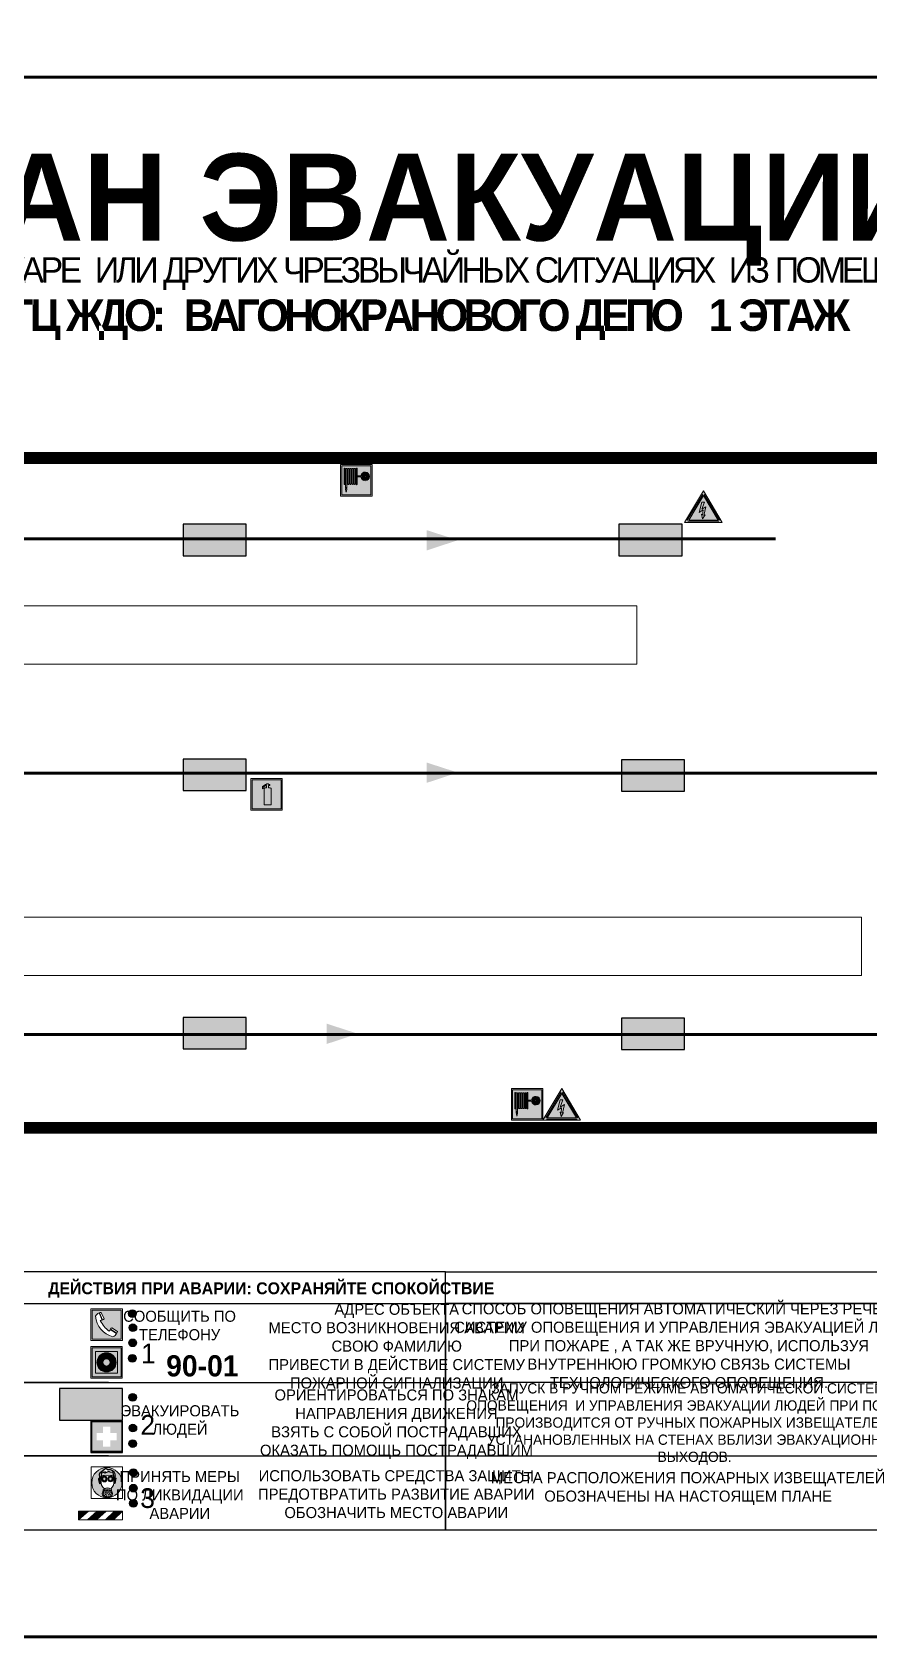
# Model space of a CAD drawing. Header units: millimetres. Extents: x 13114 to 67229, y 22859 to 38520.
# Drawn here: x 33596.6 to 33808.5, y 24277.9 to 24684.2 of the extents above; entities that cross this region are included whole.
import ezdxf

# ---------------------------------------------------------------- set-up
doc = ezdxf.new("R2010")
doc.units = ezdxf.units.MM
doc.layers.add('План_Штампы', color=7, linetype='Continuous')
doc.styles.add('обычный', font='arial.ttf')

# ---------------------------------------------------------------- blocks, each defined once
blk = doc.blocks.new('A$C38D26F80')
h = blk.add_hatch(color=5)
h.dxf.hatch_style = 1
h.paths.add_polyline_path([(-8.77, -4.48, 1), (-0.19, -4.48, 1)])
h.paths.add_polyline_path([(-6.75, -3.58), (-6.75, -3.31), (-6.62, -3.22), (-6.5, -3.22), (-6.42, -3.3), (-6.39, -3.28), (-6.59, -2.23), (-6.59, -2.01), (-6.38, -1.58), (-4.76, -0.4), (-4.13, -0.79, -0.362848), (-2.1, -2.1, -0.201049), (-2.17, -2.48, 0.085434), (-2.26, -3.13), (-1.9, -3.16), (-2.25, -4.7), (-2.4, -4.59), (-2.43, -4.34), (-2.36, -4.34), (-2.14, -3.34), (-2.47, -3.42), (-2.58, -1.95), (-2.77, -1.58), (-3.58, -1.52), (-3.92, -1.26), (-5.05, -1.73), (-4.87, -1.39), (-5.41, -1.6), (-5.41, -1.46), (-6.13, -1.87), (-6.18, -3.5), (-6.56, -3.47), (-6.37, -4.59), (-6.16, -4.43), (-6.16, -4.66), (-6.36, -4.79), (-6.37, -4.8), (-6.51, -4.76)], flags=16)
h.paths.add_polyline_path([(-6.51, -4.76), (-6.36, -4.79), (-6.37, -4.8)], flags=0)
h.paths.add_polyline_path([(-5.92, -2.34, 0.089508), (-2.67, -2.35), (-2.48, -3.88, -0.268602), (-3.4, -6.18, 0.262449), (-5.2, -6.18, -0.268602), (-6.11, -3.88)], flags=16)
edge = h.paths.add_edge_path(flags=16)
edge.add_ellipse((-5.19, -3.41), major_axis=(0, 0.842), ratio=0.848992, start_angle=0, end_angle=360)
edge = h.paths.add_edge_path(flags=0)
edge.add_ellipse((-5.19, -3.39), major_axis=(0, 0.665), ratio=0.853798, start_angle=0, end_angle=360)
edge = h.paths.add_edge_path(flags=0)
edge.add_ellipse((-5.19, -3.4), major_axis=(0, 0.528), ratio=0.864094, start_angle=0, end_angle=360)
edge = h.paths.add_edge_path(flags=16)
edge.add_ellipse((-3.47, -3.4), major_axis=(0, 0.842), ratio=0.848992, start_angle=0, end_angle=360)
h.paths.add_polyline_path([(-3.13, -6.45), (-3.13, -6.84, 0.383174), (-5.57, -6.85), (-5.57, -6.49, -0.369952)], flags=16)
edge = h.paths.add_edge_path(flags=0)
edge.add_ellipse((-3.47, -3.39), major_axis=(0, 0.665), ratio=0.853798, start_angle=0, end_angle=360)
edge = h.paths.add_edge_path(flags=0)
edge.add_ellipse((-3.47, -3.4), major_axis=(0, 0.528), ratio=0.864094, start_angle=0, end_angle=360)
edge = h.paths.add_edge_path(flags=16)
edge.add_ellipse((-4.34, -7.57), major_axis=(-1.48, 0), ratio=0.744955, start_angle=0, end_angle=360)
h.paths.add_polyline_path([(-5.01, -6.85, -1), (-5.15, -6.85, -1)], flags=0)
h.paths.add_polyline_path([(-5.33, -7.14, -1), (-5.47, -7.14, -1)], flags=0)
h.paths.add_polyline_path([(-4.61, -6.71, -1), (-4.74, -6.71, -1)], flags=16)
h.paths.add_polyline_path([(-5.43, -7.51, -1), (-5.57, -7.51, -1)], flags=0)
h.paths.add_polyline_path([(-4.26, -6.67, -1), (-4.4, -6.67, -1)], flags=16)
h.paths.add_polyline_path([(-4.74, -7.14, -1), (-4.88, -7.14, -1)], flags=0)
h.paths.add_polyline_path([(-4.93, -7.43, -1), (-5.07, -7.43, -1)], flags=0)
h.paths.add_polyline_path([(-4.41, -7.07, -1), (-4.54, -7.07, -1)], flags=0)
h.paths.add_polyline_path([(-5.33, -7.87, -1), (-5.46, -7.87, -1)], flags=0)
h.paths.add_polyline_path([(-3.8, -6.71, -1), (-3.94, -6.71, -1)], flags=16)
h.paths.add_polyline_path([(-4.85, -7.78, -1), (-4.98, -7.78, -1)], flags=0)
h.paths.add_polyline_path([(-3.96, -7.14, -1), (-4.1, -7.14, -1)], flags=0)
h.paths.add_polyline_path([(-4.33, -7.53, -1), (-4.47, -7.53, -1)], flags=0)
h.paths.add_polyline_path([(-5.09, -8.12, -1), (-5.23, -8.12, -1)], flags=0)
h.paths.add_polyline_path([(-3.5, -6.94, -1), (-3.64, -6.94, -1)], flags=0)
h.paths.add_polyline_path([(-4.54, -7.97, -1), (-4.68, -7.97, -1)], flags=0)
h.paths.add_polyline_path([(-3.66, -7.39, -1), (-3.8, -7.39, -1)], flags=0)
h.paths.add_polyline_path([(-4.73, -8.35, -1), (-4.86, -8.35, -1)], flags=0)
h.paths.add_polyline_path([(-4.09, -7.96, -1), (-4.23, -7.96, -1)], flags=0)
h.paths.add_polyline_path([(-3.77, -7.74, -1), (-3.91, -7.74, -1)], flags=0)
h.paths.add_polyline_path([(-3.22, -7.27, -1), (-3.35, -7.27, -1)], flags=0)
h.paths.add_polyline_path([(-4.34, -8.4, -1), (-4.47, -8.4, -1)], flags=0)
h.paths.add_polyline_path([(-3.16, -7.61, -1), (-3.3, -7.61, -1)], flags=0)
h.paths.add_polyline_path([(-3.9, -8.35, -1), (-4.04, -8.35, -1)], flags=0)
h.paths.add_polyline_path([(-3.32, -7.91, -1), (-3.46, -7.91, -1)], flags=0)
h.paths.add_polyline_path([(-3.55, -8.23, -1), (-3.69, -8.23, -1)], flags=0)
at = {"color": 5, "lineweight": 5}
for p, q in [((-4.48, 0), (-8.96, 0)), ((-8.96, 0), (-8.96, -4.48)), ((-4.48, 0), (0, 0)), ((0, 0), (0, -4.48)), ((-8.96, -8.96), (-8.96, -4.48)), ((-6.75, -3.31), (-6.62, -3.22)), ((-6.75, -3.58), (-6.75, -3.31)), ((-6.51, -4.76), (-6.75, -3.58)), ((-6.62, -3.22), (-6.5, -3.22)), ((-6.59, -2.01), (-6.38, -1.58)), ((-6.59, -2.23), (-6.59, -2.01)), ((-6.39, -3.28), (-6.59, -2.23)), ((-6.18, -3.5), (-6.56, -3.47)), ((-6.56, -3.47), (-6.37, -4.59)), ((-6.5, -3.22), (-6.42, -3.3)), ((-6.42, -3.3), (-6.39, -3.28)), ((-6.38, -1.58), (-4.76, -0.4)), ((-6.37, -4.59), (-6.16, -4.43)), ((-6.13, -1.87), (-6.18, -3.5)), ((-6.16, -4.43), (-6.16, -4.66)), ((-5.41, -1.46), (-6.13, -1.87)), ((-5.92, -2.34), (-6.11, -3.88)), ((-4.87, -1.39), (-5.41, -1.6)), ((-5.41, -1.6), (-5.41, -1.46)), ((-3.92, -1.26), (-5.05, -1.73)), ((-5.05, -1.73), (-4.87, -1.39)), ((-4.76, -0.4), (-4.13, -0.79)), ((-3.58, -1.52), (-3.92, -1.26)), ((-2.77, -1.58), (-3.58, -1.52)), ((-2.58, -1.95), (-2.77, -1.58)), ((-2.67, -2.34), (-2.48, -3.88)), ((-2.47, -3.42), (-2.58, -1.95)), ((-2.14, -3.34), (-2.47, -3.42)), ((-2.43, -4.34), (-2.4, -4.59)), ((-2.43, -4.34), (-2.36, -4.34)), ((-2.36, -4.34), (-2.14, -3.34)), ((-1.9, -3.16), (-2.26, -3.13)), ((-2.25, -4.7), (-1.9, -3.16)), ((0, -8.96), (0, -4.48)), ((-4.48, -8.96), (-8.96, -8.96)), ((-6.37, -4.8), (-6.51, -4.76)), ((-6.16, -4.66), (-6.37, -4.8)), ((-5.57, -6.49), (-5.57, -6.85)), ((-4.48, -8.96), (0, -8.96)), ((-3.13, -6.45), (-3.13, -6.84)), ((-2.4, -4.59), (-2.25, -4.7))]:
    blk.add_line(p, q, dxfattribs=at)
at = {"color": 5}
for p, q in [((-6.75, -3.31), (-6.62, -3.22)), ((-6.75, -3.58), (-6.75, -3.31)), ((-6.51, -4.76), (-6.75, -3.58)), ((-6.62, -3.22), (-6.5, -3.22)), ((-6.59, -2.01), (-6.38, -1.58)), ((-6.59, -2.23), (-6.59, -2.01)), ((-6.39, -3.28), (-6.59, -2.23)), ((-6.18, -3.5), (-6.56, -3.47)), ((-6.56, -3.47), (-6.37, -4.59)), ((-6.5, -3.22), (-6.42, -3.3)), ((-6.42, -3.3), (-6.39, -3.28)), ((-6.38, -1.58), (-4.76, -0.4)), ((-6.37, -4.59), (-6.16, -4.43)), ((-6.13, -1.87), (-6.18, -3.5)), ((-6.16, -4.43), (-6.16, -4.66)), ((-5.41, -1.46), (-6.13, -1.87)), ((-4.87, -1.39), (-5.41, -1.6)), ((-5.41, -1.6), (-5.41, -1.46)), ((-3.92, -1.26), (-5.05, -1.73)), ((-5.05, -1.73), (-4.87, -1.39)), ((-4.76, -0.4), (-4.13, -0.79)), ((-3.58, -1.52), (-3.92, -1.26)), ((-2.77, -1.58), (-3.58, -1.52)), ((-2.58, -1.95), (-2.77, -1.58)), ((-2.47, -3.42), (-2.58, -1.95)), ((-2.14, -3.34), (-2.47, -3.42)), ((-2.4, -4.59), (-2.43, -4.34)), ((-2.43, -4.34), (-2.36, -4.34)), ((-2.36, -4.34), (-2.14, -3.34)), ((-2.26, -3.13), (-1.9, -3.16)), ((-1.9, -3.16), (-2.25, -4.7)), ((-6.37, -4.8), (-6.51, -4.76)), ((-6.36, -4.79), (-6.51, -4.76)), ((-6.16, -4.66), (-6.37, -4.8)), ((-6.16, -4.66), (-6.36, -4.79)), ((-2.25, -4.7), (-2.4, -4.59))]:
    blk.add_line(p, q, dxfattribs=at)
at = {"color": 5, "lineweight": 5}
for centre, radius in [((-4.48, -4.48), 4.29), ((-5.5, -7.51), 0.0678), ((-5.4, -7.14), 0.0678), ((-5.4, -7.87), 0.0678), ((-5.16, -8.12), 0.0678), ((-5.08, -6.85), 0.0678), ((-5, -7.43), 0.0678), ((-4.91, -7.78), 0.0678), ((-4.81, -7.14), 0.0678), ((-4.79, -8.35), 0.0678), ((-4.67, -6.71), 0.0678), ((-4.61, -7.97), 0.0678), ((-4.47, -7.07), 0.0678), ((-4.4, -7.53), 0.0678), ((-4.4, -8.4), 0.0678), ((-4.33, -6.67), 0.0678), ((-4.16, -7.96), 0.0678), ((-4.03, -7.14), 0.0678), ((-3.97, -8.35), 0.0678), ((-3.87, -6.71), 0.0678), ((-3.84, -7.74), 0.0678), ((-3.73, -7.39), 0.0678), ((-3.62, -8.23), 0.0678), ((-3.57, -6.94), 0.0678), ((-3.39, -7.91), 0.0678), ((-3.28, -7.27), 0.0678), ((-3.23, -7.61), 0.0678)]:
    blk.add_circle(centre, radius, dxfattribs=at)
for centre, radius, start, end in [((-3.66, -4.24), 2.47, 171.573, 231.7124), ((-4.28, 6.66), 9.15, 259.6987, 280.1569), ((-4.93, -4.24), 2.47, 308.2876, 8.427), ((-0.47, -3.05), 1.79, 161.5846, 182.4584), ((-2.6, -2.2), 0.513, 326.4781, 11.7739), ((-4.33, -7.88), 1.87, 50.358, 131.5662), ((-4.34, -8.2), 1.82, 48.4943, 132.3565), ((-4.3, -7.78), 1.83, 60.5889, 119.4111)]:
    blk.add_arc(centre, radius, start, end, dxfattribs=at)
at = {"color": 5}
for centre, radius, start, end in [((-3.89, -2.66), 1.88, 17.387, 97.1599), ((-0.35, -3.07), 1.91, 162.2553, 181.7878), ((-2.6, -2.2), 0.511, 326.3906, 11.8614)]:
    blk.add_arc(centre, radius, start, end, dxfattribs=at)
at = {"color": 5, "lineweight": 5}
for centre, major_axis, ratio in [((-5.19, -3.41), (0, 0.842), 0.848992), ((-5.19, -3.39), (0, 0.665), 0.853798), ((-5.19, -3.4), (0, 0.528), 0.864094), ((-3.47, -3.4), (0, 0.842), 0.848992), ((-3.47, -3.39), (0, 0.665), 0.853798), ((-3.47, -3.4), (0, 0.528), 0.864094), ((-4.34, -7.57), (-1.48, 0), 0.744955)]:
    blk.add_ellipse(centre, major_axis=major_axis, ratio=ratio, dxfattribs=at)
blk = doc.blocks.new('A$C47DD6509')
at = {"lineweight": 5}
for points in [[(-8.69, 0), (-11.19, 0), (-11.19, -2.22)], [(-4.22, 0), (-6.45, 0), (-8.91, -2.22), (-6.61, -2.22)], [(0, 0), (-2.09, 0), (-4.36, -2.22), (-2.29, -2.22)]]:
    blk.add_hatch(color=242, dxfattribs=at).paths.add_polyline_path(points)
at = {"color": 242, "lineweight": 5}
for p, q in [((-11.19, -2.22), (-8.69, 0)), ((-11.19, -2.22), (-11.19, 0)), ((-11.19, 0), (-8.69, 0)), ((-11.19, 0), (0, 0)), ((-8.91, -2.22), (-6.45, 0)), ((-6.61, -2.22), (-4.22, 0)), ((-4.36, -2.22), (-2.09, 0)), ((-2.29, -2.22), (0, 0)), ((0, 0), (0, -2.22)), ((0, -2.22), (-11.19, -2.22))]:
    blk.add_line(p, q, dxfattribs=at)
blk = doc.blocks.new('A$C32E8229D')
at = {"true_color": 0xffffff}
blk.add_hatch(color=7, dxfattribs=at).paths.add_polyline_path([(0, 0), (0, -8), (16, -8), (16, 0)])
h = blk.add_hatch(color=126)
h.paths.add_polyline_path([(0.2, -0.2), (15.8, -0.2), (15.8, -7.8), (0.2, -7.8)])
h.paths.add_polyline_path([(13.49, -2.05), (12.08, -2.05), (11.37, -2.63, 0.162397), (11.29, -2.84), (11.29, -3.63), (10.35, -3.63), (10.35, -4.05), (11.68, -4.05), (11.68, -3.48), (12.26, -4.28), (11.29, -5.1), (11.29, -6.78), (11.85, -6.78), (11.85, -5.44), (12.8, -4.64), (12.8, -5.94), (14.46, -5.94), (14.46, -5.39), (13.45, -5.39), (13.45, -3.97), (12.46, -2.59), (13.15, -2.59), (13.69, -3.34), (14.18, -3)], flags=16)
h.paths.add_polyline_path([(10.74, -1.82, 1), (11.8, -1.82, 1)], flags=16)
h.paths.add_polyline_path([(9.39, -3.59), (5.99, -3.59), (6.56, -3.03), (5.91, -3.03), (5.1, -3.83), (5.91, -4.64), (6.56, -4.64), (5.99, -4.09), (9.39, -4.09)], flags=16)
h.paths.add_polyline_path([(4.29, -1.08), (1.72, -1.08), (1.72, -6.6), (4.29, -6.6)], flags=16)
at = {"color": 126}
blk.add_lwpolyline([(16, -8), (0, -8), (0, 0), (16, 0)], close=True, dxfattribs=at)
blk = doc.blocks.new('A$C18900ED3')
h = blk.add_hatch(color=126)
h.paths.add_polyline_path([(-0.18, -0.18), (-7.02, -0.18), (-7.02, -7.02), (-0.18, -7.02)])
h.paths.add_polyline_path([(-5.89, -4.46), (-5.89, -2.77), (-4.46, -2.77), (-4.46, -1.31), (-2.77, -1.31), (-2.77, -2.77), (-1.33, -2.77), (-1.33, -4.46), (-2.77, -4.46), (-2.77, -5.89), (-4.46, -5.89), (-4.46, -4.46)], flags=16)
at = {"color": 126}
for p, q in [((-7.2, 0), (-7.2, -7.2)), ((0, 0), (-7.2, 0)), ((0, -7.2), (0, 0)), ((-7.02, -7.02), (-7.02, -0.18)), ((-7.02, -0.18), (-0.18, -0.18)), ((-0.18, -0.18), (-0.18, -7.02)), ((-7.2, -7.2), (0, -7.2)), ((-0.18, -7.02), (-7.02, -7.02))]:
    blk.add_line(p, q, dxfattribs=at)
blk = doc.blocks.new('A$C456E1F9C')
at = {"lineweight": 5}
h = blk.add_hatch(color=242, dxfattribs=at)
h.paths.add_polyline_path([(0.51, -1.47), (0.51, -13.26), (12.29, -13.26), (12.29, -1.47)])
h.paths.add_polyline_path([(5.42, -4.95, -0.254479), (4.78, -5.4), (3.52, -2.53, -0.209735), (4.23, -2.4)], flags=16)
h.paths.add_polyline_path([(8.53, -8.6), (10.87, -10.17), (10.54, -10.76), (8.03, -9.13, -0.192251)], flags=16)
h.paths.add_polyline_path([(4.61, -5.49, 0.005518), (3.87, -5.72, 0.128647), (7.49, -10.01, 0.00809), (7.83, -9.33), (10.47, -10.97, -0.16736), (8.99, -12.25, -0.327862), (1.95, -3.95, -0.166952), (3.36, -2.62)], flags=16)
at = {"color": 242, "lineweight": 5}
for p, q in [((0, -13.77), (0, -0.97)), ((12.8, -0.97), (0, -0.97)), ((4.61, -5.49), (3.36, -2.62)), ((3.52, -2.53), (4.78, -5.4)), ((4.23, -2.4), (5.42, -4.95)), ((12.8, -13.77), (12.8, -0.97)), ((7.83, -9.33), (10.47, -10.97)), ((8.03, -9.13), (10.54, -10.76)), ((10.81, -10.12), (8.53, -8.6)), ((10.54, -10.76), (10.8, -10.3)), ((10.8, -10.3), (10.81, -10.12)), ((0, -13.77), (12.8, -13.77))]:
    blk.add_line(p, q, dxfattribs=at)
blk.add_lwpolyline([(0.51, -1.47), (12.29, -1.47), (12.29, -13.26), (0.51, -13.26)], close=True, dxfattribs=at)
for centre, radius, start, end in [((4.59, -5.34), 2.99, 114.28453, 152.19739), ((11.12, -3.31), 9.19, 183.99153, 256.60086), ((4.02, -3.27), 0.891, 76.32839, 123.70924), ((14.98, -39.1), 35.17, 107.14873, 108.41345), ((13.86, -0.94), 11.08, 205.55365, 234.87622), ((4.68, -4.59), 0.824, 276.9621, 334.07228), ((-13.31, 0.8), 23.44, 332.54871, 334.40268), ((8.94, -9.5), 0.989, 114.40924, 157.93883), ((7.87, -9.46), 3, 291.92908, 329.9329)]:
    blk.add_arc(centre, radius, start, end, dxfattribs=at)
blk = doc.blocks.new('A$C54414219')
at = {"true_color": 0xffffff}
h = blk.add_hatch(color=7, dxfattribs=at)
h.paths.add_polyline_path([(2.39, -9.45), (2.39, -18.3), (11.23, -18.3), (11.23, -9.45)], flags=0)
h.paths.add_polyline_path([(10.71, -13.87, -1), (2.92, -13.87, -1)], flags=0)
h.paths.add_polyline_path([(8.3, -13.87, -1), (5.33, -13.87, -1)], flags=0)
h.paths.add_polyline_path([(0.41, -7.47), (0.41, -20.27), (13.21, -20.27), (13.21, -7.47)])
h.paths.add_polyline_path([(0.92, -19.77), (12.71, -19.77), (12.71, -7.98), (0.92, -7.98)], flags=16)
h.paths.add_polyline_path([(11.23, -9.45), (11.23, -18.3), (2.39, -18.3), (2.39, -9.45)], flags=0)
at = {"lineweight": 5}
h = blk.add_hatch(color=242, dxfattribs=at)
h.paths.add_polyline_path([(12.71, -7.98), (0.92, -7.98), (0.92, -19.77), (12.71, -19.77)])
h.paths.add_polyline_path([(11.23, -18.3), (2.39, -18.3), (2.39, -9.45), (11.23, -9.45)], flags=16)
h.paths.add_polyline_path([(10.71, -13.87, -1), (2.92, -13.87, -1)], flags=0)
h.paths.add_polyline_path([(8.3, -13.87, -1), (5.33, -13.87, -1)], flags=0)
at = {"true_color": 0xffffff}
h = blk.add_hatch(color=7, dxfattribs=at)
h.paths.add_polyline_path([(2.39, -9.45), (2.39, -18.3), (11.23, -18.3), (11.23, -9.45)])
h.paths.add_polyline_path([(10.71, -13.87, -1), (2.92, -13.87, -1)], flags=16)
h.paths.add_polyline_path([(8.3, -13.87, -1), (5.33, -13.87, -1)], flags=0)
at = {"lineweight": 5}
h = blk.add_hatch(color=242, dxfattribs=at)
h.paths.add_polyline_path([(2.92, -13.87, 1), (10.71, -13.87, 1)])
h.paths.add_polyline_path([(8.3, -13.87, -1), (5.33, -13.87, -1)], flags=16)
at = {"color": 242, "lineweight": 5}
for p, q in [((0.41, -20.27), (0.41, -7.47)), ((0.41, -7.47), (13.21, -7.47)), ((0.41, -7.47), (13.21, -7.47)), ((13.21, -20.27), (13.21, -7.47)), ((0.41, -20.27), (13.21, -20.27))]:
    blk.add_line(p, q, dxfattribs=at)
for points in [[(0.92, -7.98), (12.71, -7.98), (12.71, -19.77), (0.92, -19.77)], [(2.39, -9.45), (11.23, -9.45), (11.23, -18.3), (2.39, -18.3)]]:
    blk.add_lwpolyline(points, close=True, dxfattribs=at)
for radius in [3.89, 1.49]:
    blk.add_circle((6.81, -13.87), radius, dxfattribs=at)
blk = doc.blocks.new('A$C37112FD5')
at = {"true_color": 0xf5f5ff}
h = blk.add_hatch(color=7, dxfattribs=at)
h.dxf.hatch_style = 1
h.paths.add_polyline_path([(12.8, -7.4), (0, -7.4), (0, -20.2), (12.8, -20.2)])
h.paths.add_polyline_path([(12.29, -7.91), (12.29, -19.69), (0.51, -19.69), (0.51, -7.91)], flags=16)
h.paths.add_polyline_path([(4.98, -9.04, -0.42597), (5.17, -9.22), (5.17, -12.25), (5.17, -15.29, -0.432244), (4.98, -15.47), (4.83, -15.47, -0.42597), (4.64, -15.29), (4.64, -12.25), (4.64, -9.22, -0.432244), (4.83, -9.04)], flags=0)
h.paths.add_polyline_path([(4.28, -9.22), (4.28, -12.25), (4.28, -15.29, -0.432244), (4.09, -15.47), (3.94, -15.47, -0.42597), (3.75, -15.29), (3.75, -12.25), (3.75, -9.22, -0.432244), (3.94, -9.04), (4.09, -9.04, -0.42597)], flags=0)
h.paths.add_polyline_path([(5.72, -9.04), (5.87, -9.04, -0.42597), (6.06, -9.22), (6.06, -12.25), (6.06, -15.29, -0.432244), (5.87, -15.47), (5.72, -15.47, -0.42597), (5.53, -15.29), (5.53, -12.25), (5.53, -9.22, -0.432244)], flags=0)
h.paths.add_polyline_path([(6.42, -8.9), (6.5, -8.9, -0.42597), (6.69, -9.08), (6.69, -12.03), (8.21, -12.03, -15.824349), (8.21, -12.47), (6.69, -12.47), (6.69, -15.42, -0.432244), (6.5, -15.6), (6.42, -15.6)], flags=0)
h.paths.add_polyline_path([(3.39, -9.22), (3.39, -12.25), (3.39, -15.29, -0.432244), (3.2, -15.47), (3.05, -15.47, -0.42597), (2.85, -15.29), (2.85, -12.25), (2.85, -9.22, -0.432244), (3.05, -9.04), (3.2, -9.04, -0.42597)], flags=0)
h.paths.add_polyline_path([(2.5, -9.22), (2.5, -16.71), (1.96, -16.71), (1.96, -9.22, -0.432244), (2.15, -9.04), (2.31, -9.04, -0.42597)], flags=0)
h.paths.add_polyline_path([(1.61, -8.9), (1.61, -15.6), (1.57, -15.6, -0.42597), (1.37, -15.42), (1.37, -12.03), (1.37, -9.09, -0.432244), (1.57, -8.9)], flags=0)
h.paths.add_polyline_path([(9.76, -10.81), (9.76, -12.03), (8.49, -12.03, -0.336371)], flags=0)
h.paths.add_polyline_path([(8.49, -12.47), (9.76, -12.47), (9.76, -13.7, -0.336371)], flags=0)
h.paths.add_polyline_path([(10.11, -10.81, -0.336371), (11.38, -12.03), (10.11, -12.03)], flags=0)
h.paths.add_polyline_path([(10.11, -12.47), (11.38, -12.47, -0.336371), (10.11, -13.7)], flags=0)
h.paths.add_polyline_path([(2.5, -16.84), (2.5, -17.05), (1.97, -17.05), (1.97, -16.84)], flags=0)
h.paths.add_polyline_path([(2.5, -17.24, -0.033778), (2.24, -18.6, -0.033778), (1.97, -17.24)], flags=0)
h = blk.add_hatch(color=242)
h.dxf.hatch_style = 1
h.paths.add_polyline_path([(12.29, -7.91), (0.51, -7.91), (0.51, -19.69), (12.29, -19.69)])
h.paths.add_polyline_path([(6.42, -15.6), (6.42, -8.9), (6.5, -8.9, -0.42597), (6.69, -9.08), (6.69, -12.03), (8.21, -12.03, -15.824349), (8.21, -12.47), (6.69, -12.47), (6.69, -15.42, -0.432244), (6.5, -15.6)], flags=16)
h.paths.add_polyline_path([(5.87, -15.47), (5.72, -15.47, -0.42597), (5.53, -15.29), (5.53, -12.25), (5.53, -9.22, -0.432244), (5.72, -9.04), (5.87, -9.04, -0.42597), (6.06, -9.22), (6.06, -12.25), (6.06, -15.29, -0.432244)], flags=16)
h.paths.add_polyline_path([(4.98, -15.47), (4.83, -15.47, -0.42597), (4.64, -15.29), (4.64, -12.25), (4.64, -9.22, -0.432244), (4.83, -9.04), (4.98, -9.04, -0.42597), (5.17, -9.22), (5.17, -12.25), (5.17, -15.29, -0.432244)], flags=16)
h.paths.add_polyline_path([(4.09, -15.47), (3.94, -15.47, -0.42597), (3.75, -15.29), (3.75, -12.25), (3.75, -9.22, -0.432244), (3.94, -9.04), (4.09, -9.04, -0.42597), (4.28, -9.22), (4.28, -12.25), (4.28, -15.29, -0.432244)], flags=16)
h.paths.add_polyline_path([(3.2, -15.47), (3.05, -15.47, -0.42597), (2.85, -15.29), (2.85, -12.25), (2.85, -9.22, -0.432244), (3.05, -9.04), (3.2, -9.04, -0.42597), (3.39, -9.22), (3.39, -12.25), (3.39, -15.29, -0.432244)], flags=16)
h.paths.add_polyline_path([(2.5, -17.05), (1.97, -17.05), (1.97, -16.84), (2.5, -16.84)], flags=16)
h.paths.add_polyline_path([(2.5, -17.24, -0.033778), (2.24, -18.6, -0.033778), (1.97, -17.24)], flags=16)
h.paths.add_polyline_path([(2.5, -16.71), (1.96, -16.71), (1.96, -9.22, -0.432244), (2.15, -9.04), (2.31, -9.04, -0.42597), (2.5, -9.22)], flags=16)
h.paths.add_polyline_path([(1.61, -15.6), (1.57, -15.6, -0.42597), (1.37, -15.42), (1.37, -12.03), (1.37, -9.09, -0.432244), (1.57, -8.9), (1.61, -8.9)], flags=16)
h.paths.add_polyline_path([(8.49, -12.47), (9.76, -12.47), (9.76, -13.7, -0.336371)], flags=0)
h.paths.add_polyline_path([(10.11, -13.7), (10.11, -12.47), (11.38, -12.47, -0.336371)], flags=0)
h.paths.add_polyline_path([(8.49, -12.03, -0.336371), (9.76, -10.81), (9.76, -12.03)], flags=0)
h.paths.add_polyline_path([(10.11, -12.03), (10.11, -10.81, -0.336371), (11.38, -12.03)], flags=0)
h = blk.add_hatch(color=7, dxfattribs=at)
h.dxf.hatch_style = 1
h.paths.add_polyline_path([(1.61, -8.9), (1.57, -8.9, 0.432244), (1.37, -9.09), (1.37, -12.03), (1.37, -15.42, 0.42597), (1.57, -15.6), (1.61, -15.6)])
h.paths.add_polyline_path([(2.5, -9.22, 0.42597), (2.31, -9.04), (2.15, -9.04, 0.432244), (1.96, -9.22), (1.96, -16.71), (2.5, -16.71)])
h.paths.add_polyline_path([(2.5, -16.84), (1.97, -16.84), (1.97, -17.05), (2.5, -17.05)])
h.paths.add_polyline_path([(2.5, -17.24), (1.97, -17.24, 0.033778), (2.24, -18.6, 0.033778)])
h.paths.add_polyline_path([(3.39, -12.25), (3.39, -9.22, 0.42597), (3.2, -9.04), (3.05, -9.04, 0.432244), (2.85, -9.22), (2.85, -12.25), (2.85, -15.29, 0.42597), (3.05, -15.47), (3.2, -15.47, 0.432244), (3.39, -15.29)])
h.paths.add_polyline_path([(4.28, -12.25), (4.28, -9.22, 0.42597), (4.09, -9.04), (3.94, -9.04, 0.432244), (3.75, -9.22), (3.75, -12.25), (3.75, -15.29, 0.42597), (3.94, -15.47), (4.09, -15.47, 0.432244), (4.28, -15.29)])
h.paths.add_polyline_path([(5.17, -12.25), (5.17, -9.22, 0.42597), (4.98, -9.04), (4.83, -9.04, 0.432244), (4.64, -9.22), (4.64, -12.25), (4.64, -15.29, 0.42597), (4.83, -15.47), (4.98, -15.47, 0.432244), (5.17, -15.29)])
h.paths.add_polyline_path([(6.06, -12.25), (6.06, -9.22, 0.42597), (5.87, -9.04), (5.72, -9.04, 0.432244), (5.53, -9.22), (5.53, -12.25), (5.53, -15.29, 0.42597), (5.72, -15.47), (5.87, -15.47, 0.432244), (6.06, -15.29)])
h.paths.add_polyline_path([(6.69, -12.47), (8.21, -12.47, 15.824349), (8.21, -12.03), (6.69, -12.03), (6.69, -9.08, 0.42597), (6.5, -8.9), (6.42, -8.9), (6.42, -15.6), (6.5, -15.6, 0.432244), (6.69, -15.42)])
h.paths.add_polyline_path([(8.49, -12.47), (9.76, -12.47), (9.76, -13.7, -0.336371)], flags=16)
h.paths.add_polyline_path([(8.49, -12.03, -0.336371), (9.76, -10.81), (9.76, -12.03)], flags=16)
h.paths.add_polyline_path([(10.11, -12.47), (11.38, -12.47, -0.336371), (10.11, -13.7)], flags=16)
h.paths.add_polyline_path([(10.11, -12.03), (10.11, -10.81, -0.336371), (11.38, -12.03)], flags=16)
h = blk.add_hatch(color=242)
h.dxf.hatch_style = 1
h.paths.add_polyline_path([(9.76, -10.81, 0.336371), (8.49, -12.03), (9.76, -12.03)])
h.paths.add_polyline_path([(10.11, -10.81), (10.11, -12.03), (11.38, -12.03, 0.336371)])
h.paths.add_polyline_path([(11.38, -12.47), (10.11, -12.47), (10.11, -13.7, 0.336371)])
h.paths.add_polyline_path([(9.76, -12.47), (8.49, -12.47, 0.336371), (9.76, -13.7)])
at = {"color": 242, "lineweight": 5}
for p, q in [((0, -20.2), (0, -7.4)), ((0, -7.4), (12.8, -7.4)), ((1.37, -12.03), (1.37, -9.08)), ((1.37, -12.03), (1.37, -15.42)), ((1.57, -8.9), (1.61, -8.9)), ((1.61, -8.9), (1.61, -15.6)), ((1.96, -16.71), (1.96, -9.22)), ((2.15, -9.04), (2.31, -9.04)), ((2.5, -16.71), (2.5, -9.22)), ((2.85, -12.25), (2.85, -9.22)), ((2.85, -12.25), (2.85, -15.29)), ((3.05, -9.04), (3.2, -9.04)), ((3.39, -12.25), (3.39, -9.22)), ((3.39, -12.25), (3.39, -15.29)), ((3.75, -12.25), (3.75, -9.22)), ((3.75, -12.25), (3.75, -15.29)), ((3.94, -9.04), (4.09, -9.04)), ((4.28, -12.25), (4.28, -9.22)), ((4.28, -12.25), (4.28, -15.29)), ((4.64, -12.25), (4.64, -9.22)), ((4.64, -12.25), (4.64, -15.29)), ((4.83, -9.04), (4.98, -9.04)), ((5.17, -12.25), (5.17, -9.22)), ((5.17, -12.25), (5.17, -15.29)), ((5.53, -12.25), (5.53, -9.22)), ((5.53, -12.25), (5.53, -15.29)), ((5.72, -9.04), (5.87, -9.04)), ((6.06, -12.25), (6.06, -9.22)), ((6.06, -12.25), (6.06, -15.29)), ((6.42, -8.9), (6.42, -15.6)), ((6.5, -8.9), (6.42, -8.9)), ((6.69, -12.03), (6.69, -9.08)), ((8.21, -12.03), (6.69, -12.03)), ((8.21, -12.47), (6.69, -12.47)), ((6.69, -12.47), (6.69, -15.42)), ((9.76, -12.03), (8.49, -12.03)), ((9.76, -12.47), (8.49, -12.47)), ((9.76, -10.81), (9.76, -12.03)), ((9.76, -12.47), (9.76, -13.7)), ((10.11, -10.81), (10.11, -12.03)), ((11.38, -12.03), (10.11, -12.03)), ((11.38, -12.47), (10.11, -12.47)), ((10.11, -12.47), (10.11, -13.7)), ((12.8, -20.2), (12.8, -7.4)), ((1.57, -15.6), (1.61, -15.6)), ((1.96, -16.71), (2.5, -16.71)), ((1.97, -16.84), (2.5, -16.84)), ((1.97, -17.05), (1.97, -16.84)), ((2.5, -17.05), (1.97, -17.05)), ((1.97, -17.24), (2.5, -17.24)), ((2.5, -16.84), (2.5, -17.05)), ((3.05, -15.47), (3.2, -15.47)), ((3.94, -15.47), (4.09, -15.47)), ((4.83, -15.47), (4.98, -15.47)), ((5.72, -15.47), (5.87, -15.47)), ((6.42, -15.6), (6.5, -15.6)), ((0, -20.2), (12.8, -20.2))]:
    blk.add_line(p, q, dxfattribs=at)
blk.add_lwpolyline([(0.51, -7.91), (12.29, -7.91), (12.29, -19.69), (0.51, -19.69)], close=True, dxfattribs=at)
for centre, radius, start, end in [((1.56, -9.09), 0.182, 87.10267, 180.60715), ((2.15, -9.22), 0.182, 87.10267, 180.60715), ((2.32, -9.22), 0.182, 359.39285, 92.89733), ((3.04, -9.22), 0.182, 87.10267, 180.60715), ((3.21, -9.22), 0.182, 359.39285, 92.89733), ((3.93, -9.22), 0.182, 87.10267, 180.60715), ((4.1, -9.22), 0.182, 359.39285, 92.89733), ((4.82, -9.22), 0.182, 87.10267, 180.60715), ((4.99, -9.22), 0.182, 359.39285, 92.89733), ((5.71, -9.22), 0.182, 87.10267, 180.60715), ((5.88, -9.22), 0.182, 359.39285, 92.89733), ((6.51, -9.09), 0.182, 359.39285, 92.89733), ((9.93, -12.25), 1.74, 187.23185, 172.76815), ((9.93, -12.25), 1.46, 96.99266, 171.35851), ((9.93, -12.25), 1.46, 188.64149, 263.00734), ((9.93, -12.25), 1.46, 8.64149, 83.00734), ((9.93, -12.25), 1.46, 276.99266, 351.35851), ((1.56, -15.42), 0.182, 179.39285, 272.89733), ((12.17, -15.98), 10.27, 187.04098, 194.7793), ((-7.7, -15.98), 10.27, 345.2207, 352.95902), ((3.04, -15.29), 0.182, 179.39285, 272.89733), ((3.21, -15.29), 0.182, 267.10267, 0.60715), ((3.93, -15.29), 0.182, 179.39285, 272.89733), ((4.1, -15.29), 0.182, 267.10267, 0.60715), ((4.82, -15.29), 0.182, 179.39285, 272.89733), ((4.99, -15.29), 0.182, 267.10267, 0.60715), ((5.71, -15.29), 0.182, 179.39285, 272.89733), ((5.88, -15.29), 0.182, 267.10267, 0.60715), ((6.51, -15.42), 0.182, 267.10267, 0.60715)]:
    blk.add_arc(centre, radius, start, end, dxfattribs=at)
blk = doc.blocks.new('A$C3E6D3DDE')
at = {"lineweight": 5}
h = blk.add_hatch(color=40, dxfattribs=at)
h.paths.add_polyline_path([(24.1, 1.45), (16.46, -11.35), (31.74, -11.35)])
h.paths.add_polyline_path([(24.09, -0.46), (30.03, -10.41), (18.14, -10.41)], flags=16)
h.paths.add_polyline_path([(24.54, -3.08), (23.41, -6.02), (25.13, -5.01), (24.33, -8.5), (24.82, -8.27), (23.79, -9.86), (23.4, -8.04), (23.8, -8.43), (24.04, -6.29), (22.39, -7.25), (23.44, -3.08)], flags=0)
h = blk.add_hatch(color=256, dxfattribs=at)
h.paths.add_polyline_path([(24.37, 0.03, 0.567511), (23.82, 0.03), (17.59, -10.4, 0.582454), (17.86, -10.88), (30.32, -10.88, 0.582149), (30.6, -10.4)])
h.paths.add_polyline_path([(24.09, -0.46), (18.14, -10.41), (30.03, -10.41)], flags=16)
h.paths.add_polyline_path([(24.54, -3.08), (23.41, -6.02), (25.13, -5.01), (24.33, -8.5), (24.82, -8.27), (23.79, -9.86), (23.4, -8.04), (23.8, -8.43), (24.04, -6.29), (22.39, -7.25), (23.44, -3.08)], flags=0)
h = blk.add_hatch(color=40, dxfattribs=at)
h.paths.add_polyline_path([(24.09, -0.46), (18.14, -10.41), (30.03, -10.41)])
h.paths.add_polyline_path([(24.82, -8.27), (23.79, -9.86), (23.4, -8.04), (23.8, -8.43), (24.04, -6.29), (22.39, -7.25), (23.44, -3.08), (24.54, -3.08), (23.41, -6.02), (25.13, -5.01), (24.33, -8.5)], flags=16)
at = {"color": 40, "lineweight": 5}
for p, q in [((16.46, -11.35), (24.1, 1.45)), ((24.1, 1.45), (31.74, -11.35))]:
    blk.add_line(p, q, dxfattribs=at)
at = {"lineweight": 5}
for p, q in [((17.59, -10.4), (23.82, 0.03)), ((24.37, 0.03), (30.6, -10.4)), ((18.14, -10.41), (24.09, -0.46)), ((23.44, -3.08), (22.39, -7.25)), ((22.39, -7.25), (24.04, -6.29)), ((23.41, -6.02), (24.54, -3.08)), ((25.13, -5.01), (23.41, -6.02)), ((24.54, -3.08), (23.44, -3.08)), ((24.04, -6.29), (23.8, -8.43)), ((24.09, -0.46), (30.03, -10.41)), ((24.33, -8.5), (25.13, -5.01)), ((17.86, -10.88), (30.32, -10.88)), ((18.14, -10.41), (30.03, -10.41)), ((23.8, -8.43), (23.4, -8.04)), ((23.4, -8.04), (23.79, -9.86)), ((23.79, -9.86), (24.82, -8.27)), ((24.82, -8.27), (24.33, -8.5))]:
    blk.add_line(p, q, dxfattribs=at)
at = {"color": 50, "lineweight": 5}
blk.add_line((31.74, -11.35), (16.46, -11.35), dxfattribs=at)
blk = doc.blocks.new('A$C3AD82952')
at = {"true_color": 0xf5f5ff}
h = blk.add_hatch(color=7, dxfattribs=at)
h.dxf.hatch_style = 1
h.paths.add_polyline_path([(8.21, 8.73, 0.414214), (7.89, 9.05), (7.22, 9.05), (7.22, 9.92), (7.59, 9.92, 1), (7.57, 10.36), (7.22, 10.36), (7.22, 10.6), (6.43, 10.6), (6.43, 10.36), (6.01, 10.36), (4.74, 9.59), (4.74, 8.69), (4.98, 8.73), (4.98, 9.26), (6.12, 9.91), (6.43, 9.91), (6.43, 9.05), (5.76, 9.05, 0.414214), (5.44, 8.73), (5.44, 2.2), (8.21, 2.2)], flags=0)
h.paths.add_polyline_path([(12.8, 12.8), (0, 12.8), (0, 0), (12.8, 0)])
h.paths.add_polyline_path([(0.51, 12.29), (12.29, 12.29), (12.29, 0.51), (0.51, 0.51)], flags=16)
h.paths.add_polyline_path([(4.74, 9.59), (6.01, 10.36), (6.43, 10.36), (6.43, 10.6), (7.22, 10.6), (7.22, 10.36), (7.59, 10.36, -0.94586), (7.59, 9.92), (7.22, 9.92), (7.22, 9.05), (7.89, 9.05, -0.414214), (8.21, 8.73), (8.21, 2.2), (5.44, 2.2), (5.44, 8.73, -0.414214), (5.76, 9.05), (6.43, 9.05), (6.43, 9.91), (6.12, 9.91), (4.98, 9.26), (4.98, 8.73), (4.74, 8.69)], flags=0)
h = blk.add_hatch(color=242)
h.dxf.hatch_style = 1
h.paths.add_polyline_path([(12.29, 12.29), (0.51, 12.29), (0.51, 0.51), (12.29, 0.51)])
h.paths.add_polyline_path([(4.74, 8.69), (4.74, 9.59), (6.01, 10.36), (6.43, 10.36), (6.43, 10.6), (7.22, 10.6), (7.22, 10.36), (7.59, 10.36, -0.94586), (7.59, 9.92), (7.22, 9.92), (7.22, 9.05), (7.89, 9.05, -0.414214), (8.21, 8.73), (8.21, 2.2), (5.44, 2.2), (5.44, 8.73, -0.414214), (5.76, 9.05), (6.43, 9.05), (6.43, 9.91), (6.12, 9.91), (4.98, 9.26), (4.98, 8.73)], flags=16)
h = blk.add_hatch(color=7, dxfattribs=at)
h.dxf.hatch_style = 1
h.paths.add_polyline_path([(8.21, 8.73, 0.414214), (7.89, 9.05), (7.22, 9.05), (7.22, 9.92), (7.59, 9.92, 1), (7.57, 10.36), (7.22, 10.36), (7.22, 10.6), (6.43, 10.6), (6.43, 10.36), (6.01, 10.36), (4.74, 9.59), (4.74, 8.69), (4.98, 8.73), (4.98, 9.26), (6.12, 9.91), (6.43, 9.91), (6.43, 9.05), (5.76, 9.05, 0.414214), (5.44, 8.73), (5.44, 2.2), (8.21, 2.2)])
at = {"color": 242, "lineweight": 5}
for p, q in [((0, 0), (0, 12.8)), ((0, 12.8), (12.8, 12.8)), ((6.01, 10.36), (4.74, 9.59)), ((4.74, 9.59), (4.74, 8.69)), ((4.74, 8.69), (4.98, 8.73)), ((4.98, 9.26), (6.12, 9.91)), ((4.98, 8.73), (4.98, 9.26)), ((5.44, 2.2), (5.44, 8.73)), ((5.76, 9.05), (6.43, 9.05)), ((6.01, 10.36), (6.43, 10.36)), ((6.12, 9.91), (6.43, 9.91)), ((7.22, 10.6), (6.43, 10.6)), ((6.43, 10.6), (6.43, 10.36)), ((6.43, 9.91), (6.43, 9.05)), ((7.22, 10.36), (7.22, 10.6)), ((7.59, 10.36), (7.22, 10.36)), ((7.22, 9.05), (7.22, 9.92)), ((7.59, 9.92), (7.22, 9.92)), ((7.89, 9.05), (7.22, 9.05)), ((8.21, 2.2), (8.21, 8.73)), ((12.8, 0), (12.8, 12.8)), ((0, 0), (12.8, 0)), ((5.44, 2.2), (8.21, 2.2))]:
    blk.add_line(p, q, dxfattribs=at)
blk.add_lwpolyline([(0.51, 12.29), (12.29, 12.29), (12.29, 0.51), (0.51, 0.51)], close=True, dxfattribs=at)
for centre, radius, start, end in [((5.76, 8.73), 0.32, 90, 180), ((7.58, 10.14), 0.223, 273.18746, 86.81254), ((7.89, 8.73), 0.32, 0, 90)]:
    blk.add_arc(centre, radius, start, end, dxfattribs=at)

msp = doc.modelspace()

# ---------------------------------------------------------------- hatches: boundary and pattern name
at = {"lineweight": 0}
h = msp.add_hatch(color=256, dxfattribs=at)
h.dxf.hatch_style = 1
h.paths.add_polyline_path([(33622.98, 24359.71, 1), (33621.05, 24359.71, 1)])
h = msp.add_hatch(color=256, dxfattribs=at)
h.dxf.hatch_style = 1
h.paths.add_polyline_path([(33623.08, 24356.13, 1), (33621.15, 24356.13, 1)])
h = msp.add_hatch(color=256, dxfattribs=at)
h.dxf.hatch_style = 1
h.paths.add_polyline_path([(33623.04, 24352.32, 1), (33621.11, 24352.32, 1)])
h = msp.add_hatch(color=256, dxfattribs=at)
h.dxf.hatch_style = 1
h.paths.add_polyline_path([(33622.96, 24348.39, 1), (33621.03, 24348.39, 1)])
h = msp.add_hatch(color=256, dxfattribs=at)
h.dxf.hatch_style = 1
h.paths.add_polyline_path([(33623.05, 24338.5, 1), (33621.11, 24338.5, 1)])
h = msp.add_hatch(color=256, dxfattribs=at)
h.dxf.hatch_style = 1
h.paths.add_polyline_path([(33623.09, 24330.72, 1), (33621.15, 24330.72, 1)])
h = msp.add_hatch(color=256, dxfattribs=at)
h.dxf.hatch_style = 1
h.paths.add_polyline_path([(33623.08, 24326.82, 1), (33621.15, 24326.82, 1)])
h = msp.add_hatch(color=256, dxfattribs=at)
h.dxf.hatch_style = 1
h.paths.add_polyline_path([(33623.24, 24319.46, 1), (33621.3, 24319.46, 1)])
h = msp.add_hatch(color=256, dxfattribs=at)
h.dxf.hatch_style = 1
h.paths.add_polyline_path([(33623.23, 24315.52, 1), (33621.3, 24315.52, 1)])
h = msp.add_hatch(color=256, dxfattribs=at)
h.dxf.hatch_style = 1
h.paths.add_polyline_path([(33623.23, 24311.68, 1), (33621.3, 24311.68, 1)])

# ---------------------------------------------------------------- linework, layer by layer
at = {"color": 6, "lineweight": 100}
for points in [[(33388.44, 24672.86), (33988.44, 24672.86), (33988.44, 25067.86), (33388.44, 25067.86)], [(33388.44, 24277.86), (33988.44, 24277.86), (33988.44, 24672.86), (33388.44, 24672.86)]]:
    msp.add_lwpolyline(points, close=True, dxfattribs=at)
at = {"lineweight": 100, "const_width": 3}
for points in [[(33476.47, 24548.2), (33476.47, 24576.4), (33919.16, 24576.4), (33919.16, 24561.59)], [(33919.16, 24439.8), (33919.16, 24406.76), (33477.11, 24406.76)]]:
    msp.add_lwpolyline(points, dxfattribs=at)
at = {"color": 126, "lineweight": 100, "true_color": 0x008754}
for points in [[(33489.39, 24538.99), (33502.76, 24538.99), (33502.76, 24555.94), (33784.89, 24555.94)], [(33502.76, 24538.99), (33502.76, 24430.43), (33857.48, 24430.43), (33857.48, 24555.94)], [(33857.48, 24496.6), (33502.76, 24496.6)]]:
    msp.add_lwpolyline(points, dxfattribs=at)
at = {"lineweight": 0}
for points in [[(33509.75, 24538.99), (33749.74, 24538.99), (33749.74, 24524.18), (33509.75, 24524.18)], [(33509.75, 24460.12), (33806.63, 24460.12), (33806.63, 24445.3), (33509.75, 24445.3)]]:
    msp.add_lwpolyline(points, close=True, dxfattribs=at)
for points in [[(33557.57, 24362.25), (33701.33, 24362.25), (33701.33, 24370.3), (33557.57, 24370.3)], [(33701.33, 24370.3), (33823.05, 24370.3), (33823.05, 24304.85), (33701.33, 24304.85)], [(33701.33, 24370.3), (33823.05, 24370.3), (33823.05, 24362.25), (33701.33, 24362.25)], [(33557.57, 24362.25), (33701.33, 24362.25), (33701.33, 24304.85), (33557.57, 24304.85)], [(33701.33, 24362.25), (33823.05, 24362.25), (33823.05, 24342.25), (33701.33, 24342.25)], [(33823.05, 24342.25), (33701.33, 24342.25), (33701.33, 24323.68), (33823.05, 24323.68)]]:
    msp.add_lwpolyline(points, close=True)
for points in [[(33615.98, 24342.25), (33557.57, 24342.25), (33701.33, 24342.25)], [(33615.98, 24323.68), (33557.57, 24323.68), (33701.33, 24323.68)]]:
    msp.add_lwpolyline(points)
for centre in [(33622.01, 24359.71), (33622.12, 24356.13), (33622.08, 24352.32), (33621.99, 24348.39), (33622.08, 24338.5), (33622.12, 24330.72), (33622.11, 24326.82), (33622.27, 24319.46), (33622.26, 24315.52), (33622.27, 24311.68)]:
    msp.add_circle(centre, 0.966)
at = {"layer": 'План_Штампы', "color": 126, "true_color": 0x008754}
for points in [[(33696.56, 24552.98), (33696.57, 24558.11), (33704.45, 24555.57)], [(33696.54, 24494.12), (33696.56, 24499.26), (33704.44, 24496.71)], [(33671.21, 24428), (33671.22, 24433.14), (33679.1, 24430.59)]]:
    msp.add_solid(points, dxfattribs=at)

# ---------------------------------------------------------------- block references
for name, p, xscale, yscale, zscale in [('A$C37112FD5', (33674.75, 24579.38), 0.6249984004534781, 0.6249984004534781, 0.6249984004534781), ('A$C3E6D3DDE', (33751.56, 24567.15), 0.625, 0.625, 0.625), ('A$C3AD82952', (33651.98, 24487.22), 0.625, 0.625, 0.625), ('A$C37112FD5', (33717.99, 24421.31), 0.6249984004534781, 0.6249984004534781, 0.6249984004534781), ('A$C3E6D3DDE', (33715.7, 24415.78), 0.625, 0.625, 0.625), ('A$C456E1F9C', (33611.46, 24361.53), 0.625, 0.625, 0.625), ('A$C54414219', (33611.2, 24356.04), 0.625, 0.625, 0.625), ('A$C18900ED3', (33619.52, 24332.57), 1.111111111007631, 1.111111111007631, 1.111111111007631), ('A$C38D26F80', (33619.54, 24320.9), 0.8928571427240968, 0.8928571427240968, 0.8928571427240968)]:
    msp.add_blockref(name, p, dxfattribs=dict(xscale=xscale, yscale=yscale, zscale=zscale))
at = {"xscale": -1}
msp.add_blockref('A$C32E8229D', (33619.52, 24340.72), dxfattribs=at)
at = {"color": 242, "true_color": 0xc1121c}
msp.add_blockref('A$C47DD6509', (33619.54, 24309.69), dxfattribs=at)
at = {"layer": 'План_Штампы', "color": 126, "true_color": 0x008754, "xscale": -1}
for p in [(33650.84, 24559.62), (33761.21, 24559.62), (33650.84, 24500.16), (33761.85, 24499.98), (33650.84, 24434.73), (33761.85, 24434.56)]:
    msp.add_blockref('A$C32E8229D', p, dxfattribs=at)

# ---------------------------------------------------------------- texts
at = {"lineweight": 0, "style": 'обычный'}
for s, insert, char_height, width, attachment_point in [('{\\fProxima Nova Rg|b1|i0|c204|p2;ПЛАН ЭВАКУАЦИИ}', (33546.56, 24653.44), 22, 493.8901, 1), ('{\\fProxima Nova Rg|b1|i0|c204|p2;ДЕЙСТВИЯ ПРИ АВАРИИ: СОХРАНЯЙТЕ СПОКОЙСТВИЕ\\H1.6644x; }', (33657.18, 24365.7), 3, 175.1736, 5), ('{\\fProxima Nova Rg|b0|i0|c204|p2;СПОСОБ ОПОВЕЩЕНИЯ АВТОМАТИЧЕСКИЙ ЧЕРЕЗ РЕЧЕВУЮ СИСТЕМУ ОПОВЕЩЕНИЯ И УПРАВЛЕНИЯ ЭВАКУАЦИЕЙ ЛЮДЕЙ ПРИ ПОЖАРЕ , А ТАК ЖЕ ВРУЧНУЮ, ИСПОЛЬЗУЯ ВНУТРЕННЮЮ ГРОМКУЮ СВЯЗЬ СИСТЕМЫ ТЕХНОЛОГИЧЕСКОГО ОПОВЕЩЕНИЯ.}', (33762.96, 24351.2), 2.8, 118.5618, 5), ('{\\fProxima Nova Rg|b0|i0|c204|p2;СООБЩИТЬ ПО \\PТЕЛЕФОНУ}', (33633.95, 24356.7), 2.8, 126.6484, 5), ('\\pi-8.4,l8.4,t8.4;{\\fProxima Nova Rg|b0|i0|c204|p2;АДРЕС ОБЪЕКТА\\PМЕСТО ВОЗНИКНОВЕНИЯ АВАРИИ\\PСВОЮ ФАМИЛИЮ\\PПРИВЕСТИ В ДЕЙСТВИЕ СИСТЕМУ \\PПОЖАРНОЙ СИГНАЛИЗАЦИИ}', (33688.96, 24351.08), 2.8, 126.6484, 5), ('{\\fProxima Nova Rg|b0|i0|c204|p2;1\\H1.1667x; }', (33626.05, 24349.63), 5, 126.6484, 5), ('{\\fProxima Nova Rg|b1|i0|c204|p2;\\H1.0714x;90-01\\fProxima Nova Rg|b0|i0|c204|p2;\\H0.93331x; \\H1.3449x; }', (33639.72, 24346.46), 5, 126.6484, 5), ('{\\fProxima Nova Rg|b0|i0|c204|p2;\\P\\pt7.8;ЗАПУСК В РУЧНОМ РЕЖИМЕ АВТОМАТИЧЕСКОЙ СИСТЕМЫ ОПОВЕЩЕНИЯ  И УПРАВЛЕНИЯ ЭВАКУАЦИИ ЛЮДЕЙ ПРИ ПОЖАРЕ ПРОИЗВОДИТСЯ ОТ РУЧНЫХ ПОЖАРНЫХ ИЗВЕЩАТЕЛЕЙ, УСТАНАНОВЛЕННЫХ НА СТЕНАХ ВБЛИЗИ ЭВАКУАЦИОННЫХ ВЫХОДОВ. }', (33764.4, 24333.92), 2.6, 121.7868, 5), ('\\pi-8.4,l8.4,t8.4;{\\fProxima Nova Rg|b0|i0|c204|p2;ОРИЕНТИРОВАТЬСЯ ПО ЗНАКАМ \\PНАПРАВЛЕНИЯ ДВИЖЕНИЯ\\PВЗЯТЬ С СОБОЙ ПОСТРАДАВШИХ\\PОКАЗАТЬ ПОМОЩЬ ПОСТРАДАВШИМ}', (33688.89, 24331.72), 2.8, 126.6484, 5), ('{\\fProxima Nova Rg|b0|i0|c204|p2;ЭВАКУИРОВАТЬ \\PЛЮДЕЙ}', (33634.05, 24332.38), 2.8, 126.6484, 5), ('{\\fProxima Nova Rg|b0|i0|c204|p2;2\\H1.1967x; }', (33625.9, 24331.55), 5, 126.6484, 5), ('{\\fProxima Nova Rg|b0|i0|c204|p2;ПРИНЯТЬ МЕРЫ \\PПО ЛИКВИДАЦИИ \\PАВАРИИ}', (33634.01, 24313.8), 2.8, 126.6484, 5), ('\\pi-8.4,l8.4,t8.4;{\\fProxima Nova Rg|b0|i0|c204|p2;ИСПОЛЬЗОВАТЬ СРЕДСТВА ЗАЩИТЫ \\PПРЕДОТВРАТИТЬ РАЗВИТИЕ АВАРИИ\\PОБОЗНАЧИТЬ МЕСТО АВАРИИ}', (33688.83, 24313.99), 2.8, 126.6484, 5), ('\\pt8.4;{\\fProxima Nova Rg|b0|i0|c204|p2;\\PМЕСТА РАСПОЛОЖЕНИЯ ПОЖАРНЫХ ИЗВЕЩАТЕЛЕЙ ОБОЗНАЧЕНЫ НА НАСТОЯЩЕМ ПЛАНЕ}', (33762.76, 24317.77), 2.8, 118.5618, 5), ('{\\fProxima Nova Rg|b0|i0|c204|p2;3\\H1.1967x; }', (33625.84, 24312.97), 5, 126.6484, 5)]:
    msp.add_mtext(s, dxfattribs=dict(at, insert=insert, char_height=char_height, width=width, attachment_point=attachment_point))
at = {"color": 0, "lineweight": 0, "insert": (33696.43, 24627.39), "char_height": 8, "width": 449.2158, "attachment_point": 5, "style": 'обычный'}
msp.add_mtext('{\\fArial Black|b1|i0|c204|p34;\\H2x;\\T0.85;  \\fArial Narrow|b0|i0|c204|p34;\\H0.8x;\\W0.9;\\P\\fProxima Nova Rg|b0|i0|c204|p2;\\H0.5x;\\W1;\\C256;ПРИ ПОЖАРЕ  ИЛИ ДРУГИХ ЧРЕЗВЫЧАЙНЫХ СИТУАЦИЯХ  ИЗ ПОМЕЩЕНИЙ \\fProxima Nova Rg|b1|i0|c204|p2;\\H1.25x;\\PТЦ ЖДО:  ВАГОНОКРАНОВОГО ДЕПО   1 ЭТАЖ}', dxfattribs=at)

doc.saveas('drawing.dxf')
